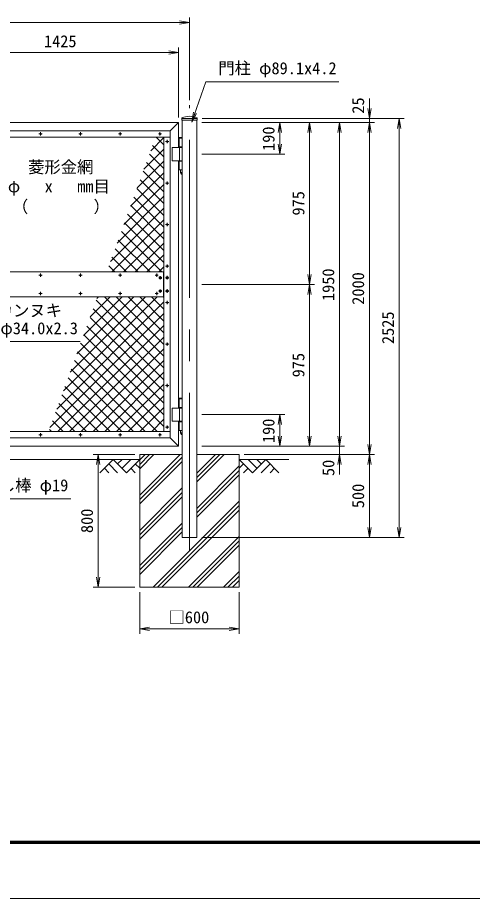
# Model space of a CAD drawing. Units: millimetres, scale not verified. Extents: x -6300 to 6300, y -4455 to 4455.
# Drawn here: x -857 to 1884, y -4455 to 852 of the extents above; entities that cross this region are included whole.
import ezdxf
from ezdxf.enums import TextEntityAlignment as Align

# ---------------------------------------------------------------- set-up
doc = ezdxf.new("R2010")
doc.units = ezdxf.units.MM
doc.header["$LTSCALE"] = 30
doc.linetypes.add('USER1', pattern=[50.8, 31.75, -6.35, 6.35, -6.35])
for name, color, linetype, lineweight in [('0-0_D-STR1', 1, 'Continuous', 18), ('0-1_D-BMK', 2, 'USER1', 13), ('0-2_D-DCR-HCH', 7, 'Continuous', 9), ('0-3_D-STR4', 7, 'Continuous', 9), ('0-4_D-STR2', 7, 'Continuous', 9), ('0-5_D-STR3', 3, 'Continuous', 13), ('0-6_D-BGD', 7, 'Continuous', 9), ('0-7_D-STR-DIM', 7, 'Continuous', 9), ('0-8_0', 3, 'Continuous', 18), ('0-9_D-STR-TXT', 7, 'Continuous', 9), ('0-C_D-TTL', 7, 'Continuous', 9)]:
    doc.layers.add(name, color=color, linetype=linetype, lineweight=lineweight)
doc.styles.add('ＭＳ ゴシック', font='')
doc.styles.get('ＭＳ ゴシック').set_extended_font_data('MS Gothic')

# ---------------------------------------------------------------- blocks, each defined once
blk = doc.blocks.new('_Open')
at = {"layer": '0-8_0', "color": 7, "lineweight": 9}
blk.add_line((-30, 5), (0, 0), dxfattribs=at)
blk.add_lwpolyline([(-30, -5), (0, 0), (-30, 0)], dxfattribs=at)

msp = doc.modelspace()

# ---------------------------------------------------------------- linework, layer by layer
at = {"layer": '0-0_D-STR1'}
for p, q in [((62.82, 168.68), (113.62, 219.48)), ((225.12, 244.48), (132.12, 244.48)), ((132.12, 244.48), (132.12, 234.48)), ((225.12, 234.48), (132.12, 234.48)), ((134.07, 234.48), (134.07, -2280.52)), ((223.17, 234.48), (223.17, -2280.52)), ((225.12, 244.48), (225.12, 234.48)), ((113.62, -1500.52), (113.62, -10.52)), ((62.82, -1679.72), (113.62, -1730.52)), ((223.17, -2280.52), (134.07, -2280.52))]:
    msp.add_line(p, q, dxfattribs=at)
for points in [[(113.62, 69.48), (113.62, 219.48), (-1311.38, 219.48), (-1311.38, -738.52)], [(-1260.58, -1679.72), (62.82, -1679.72), (62.82, 168.68), (-1260.58, 168.68), (-1260.58, -738.52)], [(-1311.38, -1730.52), (113.62, -1730.52), (113.62, -1580.52)]]:
    msp.add_lwpolyline(points, dxfattribs=at)
for centre, radius, start, end in [((135.32, 244.48), 3.2, 120.05225, 180), ((178.62, 153.82), 103.66, 64.33066, 115.66934), ((221.92, 244.48), 3.2, 0, 59.94775)]:
    msp.add_arc(centre, radius, start, end, dxfattribs=at)
at = {"layer": '0-1_D-BMK'}
for p, q in [((178.62, -2360.52), (178.62, 324.48)), ((-718.88, 140.71), (-718.88, 160.66)), ((-478.88, 140.71), (-478.88, 160.66)), ((-238.88, 140.71), (-238.88, 160.66)), ((1.12, 140.71), (1.12, 160.66)), ((-728.86, 150.68), (-708.91, 150.68)), ((-488.86, 150.68), (-468.91, 150.68)), ((-248.86, 150.68), (-228.91, 150.68)), ((11.09, 150.68), (-8.86, 150.68)), ((44.82, 94.51), (44.82, 114.46)), ((34.84, 104.48), (54.79, 104.48)), ((34.84, -145.52), (54.79, -145.52)), ((44.82, -155.49), (44.82, -135.54)), ((34.84, -395.52), (54.79, -395.52)), ((44.82, -405.49), (44.82, -385.54)), ((44.82, -655.49), (44.82, -635.54)), ((34.84, -645.52), (54.79, -645.52)), ((-728.86, -700.52), (-708.91, -700.52)), ((-718.88, -710.49), (-718.88, -690.54)), ((-488.86, -700.52), (-468.91, -700.52)), ((-478.88, -710.49), (-478.88, -690.54)), ((-248.86, -700.52), (-228.91, -700.52)), ((-238.88, -710.49), (-238.88, -690.54)), ((-28.86, -700.52), (-8.91, -700.52)), ((-18.88, -710.49), (-18.88, -690.54)), ((-6.88, -715.52), (13.12, -715.52)), ((3.12, -705.52), (3.12, -725.52)), ((34.82, -715.52), (54.82, -715.52)), ((44.82, -704.38), (44.82, -726.66)), ((-6.88, -795.52), (13.12, -795.52)), ((3.12, -785.52), (3.12, -805.52)), ((34.82, -795.52), (54.82, -795.52)), ((44.82, -784.38), (44.82, -806.66)), ((-728.86, -810.52), (-708.91, -810.52)), ((-718.88, -800.54), (-718.88, -820.49)), ((-488.86, -810.52), (-468.91, -810.52)), ((-478.88, -800.54), (-478.88, -820.49)), ((-248.86, -810.52), (-228.91, -810.52)), ((-238.88, -800.54), (-238.88, -820.49)), ((-28.86, -810.52), (-8.91, -810.52)), ((-18.88, -800.54), (-18.88, -820.49)), ((34.84, -865.52), (54.79, -865.52)), ((34.84, -865.52), (54.79, -865.52)), ((44.82, -855.54), (44.82, -875.49)), ((44.82, -855.54), (44.82, -875.49)), ((44.82, -1105.54), (44.82, -1125.49)), ((34.84, -1115.52), (54.79, -1115.52)), ((34.84, -1365.52), (54.79, -1365.52)), ((44.82, -1355.54), (44.82, -1375.49)), ((34.84, -1615.52), (54.79, -1615.52)), ((44.82, -1605.54), (44.82, -1625.49)), ((-728.86, -1661.72), (-708.91, -1661.72)), ((-718.88, -1651.74), (-718.88, -1671.69)), ((-488.86, -1661.72), (-468.91, -1661.72)), ((-478.88, -1651.74), (-478.88, -1671.69)), ((-248.86, -1661.72), (-228.91, -1661.72)), ((-238.88, -1651.74), (-238.88, -1671.69)), ((11.09, -1661.72), (-8.86, -1661.72)), ((1.12, -1651.74), (1.12, -1671.69))]:
    msp.add_line(p, q, dxfattribs=at)
at = {"layer": '0-2_D-DCR-HCH'}
for p, q in [((-121.38, -1866.4), (-35.5, -1780.52)), ((-121.38, -1839.88), (-62.02, -1780.52)), ((-121.38, -1813.36), (-88.54, -1780.52)), ((-121.38, -2025.5), (123.6, -1780.52)), ((-121.38, -2052.01), (134.07, -1796.56)), ((223.17, -1946.11), (388.76, -1780.52)), ((223.17, -1919.6), (362.25, -1780.52)), ((223.17, -1893.08), (335.73, -1780.52)), ((-281.02, -1810.52), (-360.83, -1890.34)), ((-307.62, -1837.13), (-254.17, -1890.34)), ((-281.02, -1810.52), (-201.2, -1890.34)), ((-254.41, -1837.13), (-227.8, -1810.52)), ((-227.8, -1863.73), (-174.59, -1810.52)), ((-201.2, -1890.34), (-121.38, -1810.52)), ((-147.99, -1837.13), (-121.38, -1863.61)), ((-121.38, -2078.53), (134.07, -1823.08)), ((223.17, -2105.21), (478.62, -1849.76)), ((558.44, -1890.34), (478.62, -1810.52)), ((505.23, -1837.13), (478.62, -1863.61)), ((585.04, -1863.73), (531.83, -1810.52)), ((638.26, -1810.52), (558.44, -1890.34)), ((611.79, -1837.26), (585.04, -1810.52)), ((664.86, -1837.13), (611.41, -1890.34)), ((638.26, -1810.52), (718.07, -1890.34)), ((-334.23, -1863.73), (-307.5, -1890.34)), ((-174.59, -1863.73), (-147.86, -1890.34)), ((223.17, -2131.73), (478.62, -1876.28)), ((223.17, -2158.24), (478.62, -1902.79)), ((531.83, -1863.73), (505.1, -1890.34)), ((691.47, -1863.73), (664.74, -1890.34)), ((-121.38, -2237.63), (134.07, -1982.18)), ((-121.38, -2264.15), (134.07, -2008.7)), ((-121.38, -2290.66), (134.07, -2035.21)), ((-40.01, -2580.52), (478.62, -2061.89)), ((-13.49, -2580.52), (478.62, -2088.41)), ((13.03, -2580.52), (478.62, -2114.93)), ((-121.38, -2449.76), (134.07, -2194.31)), ((-121.38, -2476.28), (134.07, -2220.83)), ((-121.38, -2502.79), (134.07, -2247.34)), ((172.12, -2580.52), (478.62, -2274.02)), ((198.64, -2580.52), (478.62, -2300.54)), ((225.16, -2580.52), (478.62, -2327.06)), ((384.26, -2580.52), (478.62, -2486.16)), ((410.77, -2580.52), (478.62, -2512.67)), ((437.29, -2580.52), (478.62, -2539.19))]:
    msp.add_line(p, q, dxfattribs=at)
at = {"layer": '0-3_D-STR4'}
for p, q in [((-121.38, -2580.52), (-121.38, -1780.52)), ((-121.38, -1780.52), (134.07, -1780.52)), ((223.17, -1780.52), (478.62, -1780.52)), ((478.62, -2580.52), (478.62, -1780.52)), ((478.62, -2580.52), (-121.38, -2580.52))]:
    msp.add_line(p, q, dxfattribs=at)
at = {"layer": '0-4_D-STR2'}
for p, q in [((-55.07, 49.02), (24.82, 128.91)), ((24.82, 84.37), (-21.49, 130.68)), ((-95.54, -62.15), (24.82, 58.2)), ((24.82, 13.66), (-43.19, 81.67)), ((24.82, -57.05), (-62.06, 29.83)), ((-136, -173.33), (24.82, -12.51)), ((24.82, -127.76), (-80.93, -22.02)), ((-176.46, -284.5), (24.82, -83.22)), ((24.82, -198.47), (-99.8, -73.86)), ((-216.93, -395.68), (24.82, -153.93)), ((24.82, -269.18), (-118.66, -125.7)), ((24.82, -339.89), (-137.53, -177.54)), ((-257.39, -506.85), (24.82, -224.64)), ((24.82, -410.61), (-156.4, -229.38)), ((-297.86, -618.03), (24.82, -295.35)), ((24.82, -481.32), (-175.27, -281.22)), ((-289.64, -680.52), (24.82, -366.06)), ((24.82, -552.03), (-194.14, -333.07)), ((24.82, -622.74), (-213.01, -384.91)), ((11.89, -680.52), (-231.88, -436.75)), ((-218.93, -680.52), (24.82, -436.77)), ((-58.82, -680.52), (-250.75, -488.59)), ((-148.22, -680.52), (24.82, -507.48)), ((-129.53, -680.52), (-269.62, -540.43)), ((-77.51, -680.52), (24.82, -578.19)), ((-200.24, -680.52), (-288.48, -592.28)), ((-270.95, -680.52), (-307.35, -644.12)), ((-6.8, -680.52), (24.82, -648.9)), ((-581.11, -1396.25), (-15.38, -830.52)), ((-540.64, -1285.08), (-86.09, -830.52)), ((-500.18, -1173.9), (-156.8, -830.52)), ((-459.71, -1062.73), (-227.51, -830.52)), ((-419.25, -951.55), (-298.22, -830.52)), ((-378.79, -840.38), (-368.93, -830.52)), ((24.82, -1188.42), (-333.08, -830.52)), ((24.82, -1117.71), (-262.37, -830.52)), ((24.82, -1047), (-191.66, -830.52)), ((24.82, -976.29), (-120.95, -830.52)), ((24.82, -905.58), (-50.24, -830.52)), ((24.82, -834.87), (20.47, -830.52)), ((-621.57, -1507.43), (24.82, -861.03)), ((24.82, -1259.13), (-382.83, -851.48)), ((-662.04, -1618.6), (24.82, -931.75)), ((24.82, -1400.55), (-420.57, -955.17)), ((24.82, -1329.84), (-401.7, -903.33)), ((-614.44, -1641.72), (24.82, -1002.46)), ((24.82, -1471.27), (-439.44, -1007.01)), ((24.82, -1541.98), (-458.3, -1058.85)), ((-543.73, -1641.72), (24.82, -1073.17)), ((24.82, -1612.69), (-477.17, -1110.69)), ((-16.86, -1641.72), (-496.04, -1162.54)), ((-473.02, -1641.72), (24.82, -1143.88)), ((-87.57, -1641.72), (-514.91, -1214.38)), ((-402.31, -1641.72), (24.82, -1214.59)), ((-158.28, -1641.72), (-533.78, -1266.22)), ((-228.99, -1641.72), (-552.65, -1318.06)), ((-331.6, -1641.72), (24.82, -1285.3)), ((-299.7, -1641.72), (-571.52, -1369.9)), ((-260.89, -1641.72), (24.82, -1356.01)), ((-370.41, -1641.72), (-590.39, -1421.74)), ((-190.18, -1641.72), (24.82, -1426.72)), ((-441.12, -1641.72), (-609.26, -1473.59)), ((-511.83, -1641.72), (-628.12, -1525.43)), ((-119.47, -1641.72), (24.82, -1497.43)), ((-582.54, -1641.72), (-646.99, -1577.27)), ((-48.76, -1641.72), (24.82, -1568.14)), ((-653.25, -1641.72), (-665.86, -1629.11)), ((21.95, -1641.72), (24.82, -1638.85))]:
    msp.add_line(p, q, dxfattribs=at)
at = {"layer": '0-5_D-STR3'}
for p, q in [((-1260.58, 130.68), (62.82, 130.68)), ((24.82, -1641.72), (24.82, 130.68)), ((116.59, 124.48), (134.07, 124.48)), ((116.59, 124.48), (116.59, 72.48)), ((118.61, 129.48), (116.61, 127.48)), ((116.61, 127.48), (134.07, 127.48)), ((116.61, 124.48), (116.61, 127.48)), ((118.61, 129.48), (134.07, 129.48)), ((74.09, 69.48), (134.07, 69.48)), ((74.09, 69.48), (74.09, -10.52)), ((116.59, 72.48), (134.07, 72.48)), ((118.22, 69.48), (118.22, -10.52)), ((124.09, 72.48), (124.09, 69.48)), ((74.09, -10.52), (134.07, -10.52)), ((116.59, -13.52), (134.07, -13.52)), ((116.59, -13.52), (116.59, -65.52)), ((124.09, -10.52), (124.09, -13.52)), ((116.59, -65.52), (134.07, -65.52)), ((124.09, -65.52), (124.09, -80.52)), ((130.09, -90.52), (124.09, -80.52)), ((124.09, -80.52), (134.07, -80.52)), ((130.09, -90.52), (134.07, -90.52)), ((24.82, -680.52), (-1222.58, -680.52)), ((23.12, -680.52), (23.12, -830.52)), ((24.82, -830.52), (-1222.58, -830.52)), ((116.59, -1445.52), (134.07, -1445.52)), ((116.59, -1445.52), (116.59, -1497.52)), ((118.61, -1440.52), (116.61, -1442.52)), ((116.61, -1442.52), (134.07, -1442.52)), ((116.61, -1445.52), (116.61, -1442.52)), ((118.61, -1440.52), (134.07, -1440.52)), ((74.09, -1500.52), (134.07, -1500.52)), ((74.09, -1500.52), (74.09, -1580.52)), ((116.59, -1497.52), (134.07, -1497.52)), ((118.22, -1500.52), (118.22, -1580.52)), ((124.09, -1497.52), (124.09, -1500.52)), ((74.09, -1580.52), (134.07, -1580.52)), ((116.59, -1583.52), (134.07, -1583.52)), ((116.59, -1583.52), (116.59, -1635.52)), ((124.09, -1580.52), (124.09, -1583.52)), ((62.82, -1641.72), (-1260.58, -1641.72)), ((116.59, -1635.52), (134.07, -1635.52)), ((124.09, -1635.52), (124.09, -1650.52)), ((130.09, -1660.52), (124.09, -1650.52)), ((124.09, -1650.52), (134.07, -1650.52)), ((130.09, -1660.52), (134.07, -1660.52))]:
    msp.add_line(p, q, dxfattribs=at)
for points in [[(-3.38, -711.77), (3.12, -708.01), (9.62, -711.77), (9.62, -719.27), (3.12, -723.02), (-3.38, -719.27)], [(38.32, -711.77), (44.82, -708.01), (51.32, -711.77), (51.32, -719.27), (44.82, -723.02), (38.32, -719.27)], [(-3.38, -791.77), (3.12, -788.01), (9.62, -791.77), (9.62, -799.27), (3.12, -803.02), (-3.38, -799.27)], [(38.32, -791.77), (44.82, -788.01), (51.32, -791.77), (51.32, -799.27), (44.82, -803.02), (38.32, -799.27)]]:
    msp.add_lwpolyline(points, close=True, dxfattribs=at)
for centre, radius in [((-718.88, 150.68), 4), ((-478.88, 150.68), 4), ((-238.88, 150.68), 4), ((1.12, 150.68), 4), ((44.82, 104.48), 4), ((44.82, -145.52), 4), ((44.82, -395.52), 4), ((44.82, -645.52), 4), ((-718.88, -700.52), 4), ((-478.88, -700.52), 4), ((-238.88, -700.52), 4), ((-18.88, -700.52), 4), ((3.12, -715.52), 6.25), ((44.82, -715.52), 6.25), ((3.12, -795.52), 6.25), ((44.82, -795.52), 6.25), ((-718.88, -810.52), 4), ((-478.88, -810.52), 4), ((-238.88, -810.52), 4), ((-18.88, -810.52), 4), ((44.82, -865.52), 4), ((44.82, -865.52), 4), ((44.82, -1115.52), 4), ((44.82, -1365.52), 4), ((44.82, -1615.52), 4), ((-718.88, -1661.72), 4), ((-478.88, -1661.72), 4), ((-238.88, -1661.72), 4), ((1.12, -1661.72), 4)]:
    msp.add_circle(centre, radius, dxfattribs=at)
at = {"layer": '0-6_D-BGD'}
for p, q in [((-2521.38, -1810.52), (-121.38, -1810.52)), ((478.62, -1810.52), (778.62, -1810.52))]:
    msp.add_line(p, q, dxfattribs=at)
at = {"layer": '0-7_D-STR-DIM'}
for p, q in [((178.62, 354.48), (178.62, 851.48)), ((-2761.38, 821.48), (118.62, 821.48)), ((-1251.38, 641.48), (53.62, 641.48)), ((113.62, 249.48), (113.62, 671.48)), ((1263.17, 304.48), (1263.17, 364.48)), ((253.17, 219.48), (933.17, 219.48)), ((253.17, 219.48), (1113.17, 219.48)), ((253.17, 219.48), (1293.17, 219.48)), ((253.17, 219.48), (753.17, 219.48)), ((253.17, 219.48), (1293.17, 219.48)), ((255.12, 244.48), (1473.17, 244.48)), ((255.12, 244.48), (1293.17, 244.48)), ((1263.17, 219.48), (1263.17, 244.48)), ((723.17, 159.48), (723.17, 89.48)), ((903.17, 159.48), (903.17, -695.52)), ((1083.17, 159.48), (1083.17, -1670.52)), ((1263.17, 159.48), (1263.17, -1720.52)), ((1263.17, 159.48), (1263.17, 99.48)), ((1443.17, 184.48), (1443.17, -2220.52)), ((253.17, 29.48), (753.17, 29.48)), ((253.17, -755.52), (933.17, -755.52)), ((253.17, -755.52), (933.17, -755.52)), ((903.17, -815.52), (903.17, -1670.52)), ((253.17, -1540.52), (753.17, -1540.52)), ((723.17, -1670.52), (723.17, -1600.52)), ((1083.17, -1670.52), (1083.17, -1610.52)), ((253.17, -1730.52), (933.17, -1730.52)), ((253.17, -1730.52), (1113.17, -1730.52)), ((253.17, -1730.52), (1113.17, -1730.52)), ((253.17, -1730.52), (753.17, -1730.52)), ((1083.17, -1730.52), (1083.17, -1780.52)), ((-151.38, -1780.52), (-401.38, -1780.52)), ((508.62, -1780.52), (1293.17, -1780.52)), ((508.62, -1780.52), (1113.17, -1780.52)), ((508.62, -1780.52), (1293.17, -1780.52)), ((-371.38, -2520.52), (-371.38, -1840.52)), ((1083.17, -1840.52), (1083.17, -1900.52)), ((1263.17, -1840.52), (1263.17, -2220.52)), ((253.17, -2280.52), (1473.17, -2280.52)), ((253.17, -2280.52), (1293.17, -2280.52)), ((-151.38, -2580.52), (-401.38, -2580.52)), ((-121.38, -2610.52), (-121.38, -2860.52)), ((478.62, -2610.52), (478.62, -2860.52)), ((-61.38, -2830.52), (418.62, -2830.52))]:
    msp.add_line(p, q, dxfattribs=at)
at = {"layer": '0-9_D-STR-TXT'}
for points in [[(1078.26, 465.45), (278.14, 465.45), (192.96, 223.57)], [(-479.21, -1099.93), (-1025.02, -1099.93), (-1138.02, -763.84)], [(-536.17, -2048.13), (-1147.07, -2048.13), (-1350.8, -1756.23)]]:
    msp.add_lwpolyline(points, dxfattribs=at)
at = {"layer": '0-C_D-TTL', "color": 2, "lineweight": 18}
msp.add_lwpolyline([(-6300, 4455), (6300, 4455), (6300, -4455), (-6300, -4455)], close=True, dxfattribs=at)
at = {"layer": '0-C_D-TTL'}
for points in [[(-5895, 4125), (5895, 4125), (5895, -4125), (-5895, -4125)], [(-5891.25, 4121.25), (5891.25, 4121.25), (5891.25, -4121.25), (-5891.25, -4121.25)], [(-5887.5, 4117.5), (5887.5, 4117.5), (5887.5, -4117.5), (-5887.5, -4117.5)], [(-5883.75, 4113.75), (5883.75, 4113.75), (5883.75, -4113.75), (-5883.75, -4113.75)], [(-5880, 4110), (5880, 4110), (5880, -4110), (-5880, -4110)]]:
    msp.add_lwpolyline(points, close=True, dxfattribs=at)

# ---------------------------------------------------------------- block references
at = {"layer": '0-7_D-STR-DIM', "xscale": 2, "yscale": 2}
for p in [(178.62, 821.48), (113.62, 641.48), (478.62, -2830.52)]:
    msp.add_blockref('_Open', p, dxfattribs=at)
for p, rotation in [((1263.17, 244.48), 270), ((723.17, 219.48), 90), ((903.17, 219.48), 90), ((1083.17, 219.48), 90), ((1263.17, 219.48), 90), ((1263.17, 219.48), 90), ((1443.17, 244.48), 90), ((723.17, 29.48), 270), ((903.17, -755.52), 270), ((903.17, -755.52), 90), ((723.17, -1540.52), 90), ((723.17, -1730.52), 270), ((903.17, -1730.52), 270), ((1083.17, -1730.52), 270), ((1083.17, -1730.52), 270), ((1263.17, -1780.52), 270), ((-371.38, -1780.52), 90), ((1083.17, -1780.52), 90), ((1263.17, -1780.52), 90), ((1263.17, -2280.52), 270), ((1443.17, -2280.52), 270), ((-371.38, -2580.52), 270), ((-121.38, -2830.52), 180)]:
    msp.add_blockref('_Open', p, dxfattribs=dict(at, rotation=rotation))
at = {"layer": '0-9_D-STR-TXT', "xscale": 2, "yscale": 2, "rotation": 250.59993}
msp.add_blockref('_Open', (192.3, 221.68), dxfattribs=at)

# ---------------------------------------------------------------- texts
at = {"layer": '0-7_D-STR-DIM', "style": 'ＭＳ ゴシック'}
for s, p in [('1425', (-698.26, 651.6)), ('□600', (52.39, -2818.89))]:
    msp.add_text(s, height=72.14, dxfattribs=at).set_placement(p, align=Align.BOTTOM_LEFT)
for s, p in [('25', (1253.05, 273.07)), ('190', (713.05, 48.51)), ('975', (893.05, -340.73)), ('1950', (1073.05, -855.87)), ('2000', (1253.05, -878.39)), ('2525', (1433.05, -1114.92)), ('975', (893.05, -1315.73)), ('190', (713.05, -1711.49)), ('50', (1073.66, -1910.35)), ('500', (1253.05, -2103.83)), ('800', (-381.5, -2253.83))]:
    msp.add_text(s, height=72.14, rotation=90, dxfattribs=at).set_placement(p, align=Align.BOTTOM_LEFT)
at = {"layer": '0-9_D-STR-TXT', "style": 'ＭＳ ゴシック'}
for s, p in [('門柱 φ89.1x4.2', (352.62, 489.27)), ('菱形金網', (-794.05, -106.01)), ('φ   x   mm目', (-915.88, -222.4)), ('（\u3000\u3000\u3000\u3000）', (-891.52, -344.87)), ('カンヌキ', (-983.2, -970.58)), ('φ34.0x2.3', (-960.81, -1077.63)), ('落し棒 φ19', (-1068.4, -2023.73))]:
    msp.add_text(s, height=72.14, dxfattribs=at).set_placement(p, align=Align.BOTTOM_LEFT)

doc.saveas('drawing.dxf')
